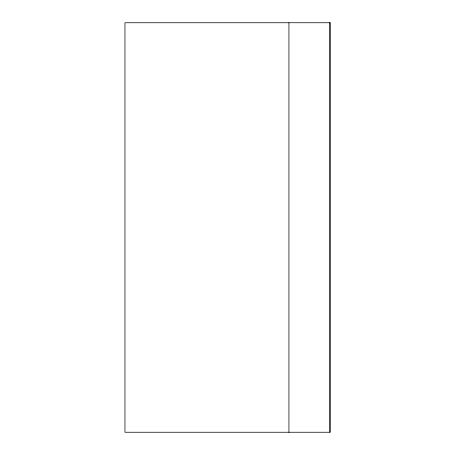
<?xml version="1.0" encoding="UTF-8"?>
<svg xmlns="http://www.w3.org/2000/svg" width="455" height="455" viewBox="0 0 455 455"><rect width="100%" height="100%" fill="white"/><g stroke="black" fill="none" stroke-linecap="round" stroke-linejoin="round"><path stroke-width="0.68" d="M329.921 22.75L329.921 432.25M288.931 22.75L288.931 432.25M330.034 22.75L124.966 22.75L124.966 432.25L330.034 432.25L330.034 22.75"/></g></svg>
